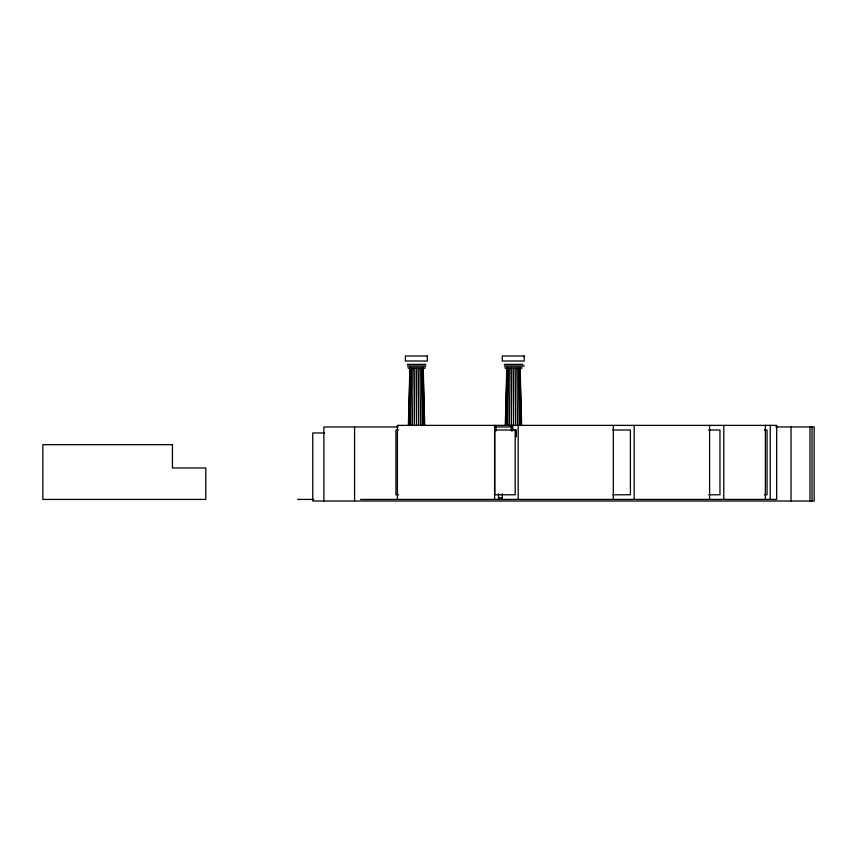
<?xml version="1.0" encoding="UTF-8"?>
<svg xmlns="http://www.w3.org/2000/svg" width="857" height="857" viewBox="0 0 857 857"><rect width="100%" height="100%" fill="white"/><g stroke="black" fill="none" stroke-linecap="round" stroke-linejoin="round"><path stroke-width="1.29" d="M414.424 425.49L414.809 368.306M511.35 425.49L511.725 368.306M412.453 425.49L413.203 368.306M509.379 425.49L510.119 368.306M410.76 425.49L411.821 368.306M507.687 425.49L508.737 368.306M409.464 425.49L410.749 368.306M506.38 425.49L507.665 368.306M408.371 425.49L409.86 368.306M408.65 425.49L410.085 368.306M505.287 425.49L506.776 368.306M505.566 425.49L507.001 368.306M523.852 366.346L523.852 365.489M407.471 364.364L425.768 364.364M504.387 364.364L522.684 364.364M407.471 365.061L425.768 365.061M504.387 365.061L522.684 365.061M407.471 366.775L425.768 366.775M504.387 366.775L522.684 366.775M408.243 368.317L424.997 368.317M505.159 368.317L521.913 368.317M398.109 426.968L323.892 426.968L323.892 501.013M495.442 426.968L511.361 426.968M775.799 426.968L814.15 426.968L814.15 501.013L312.751 501.013L312.751 432.956L324.567 432.956M398.569 430.021L395.913 430.021L395.913 494.778L398.591 494.778M612.787 430.021L630.409 430.021L630.409 494.778L612.787 494.778M708.675 430.021L719.966 430.021L719.966 494.778L708.675 494.778M764.455 430.021L767.047 430.021L767.047 494.778L764.39 494.778M498.495 497.821L502.416 497.821M297.604 499.417L313.758 499.417M360.572 499.417L776.678 499.417L776.678 425.372L397.391 425.372L397.391 499.417M520.145 368.306L521.634 425.49M423.229 368.306L424.718 425.49M519.92 368.306L521.356 425.49M423.004 368.306L424.44 425.49M519.256 368.306L520.542 425.49M422.34 368.306L423.626 425.49M518.185 368.306L519.235 425.49M421.269 368.306L422.319 425.49M516.803 368.306L517.542 425.49M419.887 368.306L420.626 425.49M515.196 368.306L515.571 425.49M418.27 368.306L418.655 425.49M812.029 426.968L812.029 501.013M809.983 426.968L809.983 501.013M791.043 426.968L791.043 501.013M770.239 425.372L770.239 499.417M765.355 425.372L765.355 499.417M723.801 425.372L723.801 499.417M709.596 425.372L709.596 499.417M634.18 425.372L634.18 499.417M613.312 425.372L613.312 499.417M518.174 425.372L518.174 499.417M516.321 436.888L516.321 430.021L494.746 430.021L494.746 494.778L515.175 494.778L515.175 430.021M513.461 368.306L513.461 425.49M512.797 425.372L512.797 430.664M512.304 430.921L512.09 425.372M511.308 425.372L511.361 430.921M502.266 493.836L502.266 497.821M502.063 497.821L502.063 499.417M498.495 493.836L498.538 499.417M496.085 425.372L496.032 430.921M494.596 425.372L494.596 499.417M416.545 368.306L416.545 425.49M354.573 426.968L354.573 501.013M427.3 355.987L405.372 355.987L405.372 361.022L427.3 361.022L427.3 355.987M524.216 355.987L502.288 355.987L502.288 361.022L524.216 361.022L524.216 355.987M172.439 444.676L42.85 444.676L42.85 499.417L205.809 499.417L205.809 467.976L172.439 467.976L172.439 444.676"/></g></svg>
